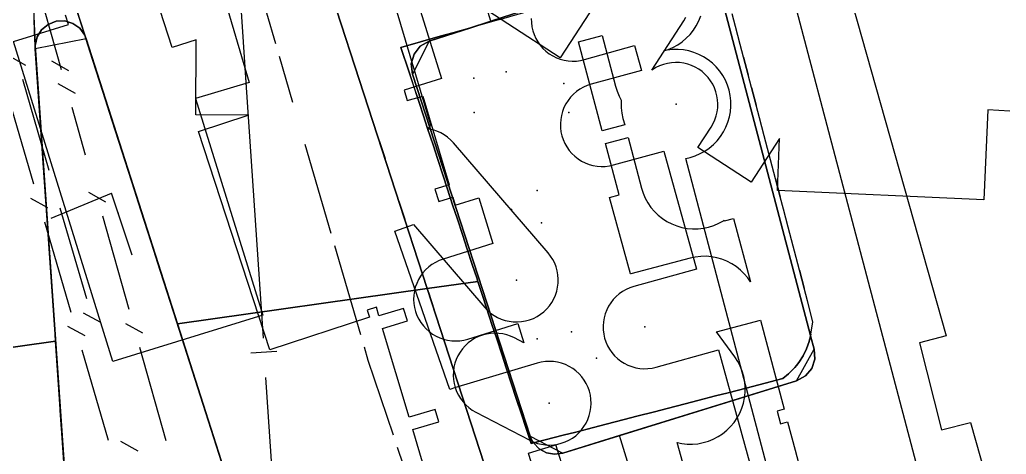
# Model space of a CAD drawing. Header units: metres. Extents: x 17314 to 17509, y 13897 to 14299.
# Drawn here: x 17381.72 to 17419.44, y 14251.09 to 14267.71 of the extents above; entities that cross this region are included whole.
import ezdxf

# ---------------------------------------------------------------- set-up
doc = ezdxf.new("R2010")
doc.units = ezdxf.units.M
for name, color, linetype in [('BOUNDARY', 7, 'Continuous'), ('BUSH', 7, 'Continuous'), ('CURB', 7, 'Continuous'), ('ELECTR_CABLE', 7, 'Continuous'), ('ELECTR_CABLE_COMM', 7, 'Continuous'), ('GAS', 7, 'Continuous'), ('GRASS', 7, 'Continuous'), ('GROUND', 7, 'Continuous'), ('HEAT', 7, 'Continuous'), ('LAMP', 7, 'Continuous'), ('OVERHEAD_POWER_LINE', 7, 'Continuous'), ('ROAD', 7, 'Continuous'), ('SEWER', 7, 'Continuous'), ('SIDEWALK_PATH', 7, 'Continuous'), ('TREE', 7, 'Continuous'), ('WATER_PIPELINE', 7, 'Continuous')]:
    doc.layers.add(name, color=color, linetype=linetype)

msp = doc.modelspace()

# ---------------------------------------------------------------- linework, layer by layer
at = {"layer": 'BOUNDARY'}
msp.add_lwpolyline([(17354.819, 14225.812), (17354.744, 14227.602), (17356.184, 14227.664), (17356.112, 14230.775), (17352.437, 14230.617), (17351.417, 14254.305), (17335.629, 14253.746), (17333.927, 14265.148), (17369.437, 14275.633), (17399.273, 14276.208), (17410.364, 14279.62), (17411.779, 14274.606), (17410.106, 14274.181), (17410.915, 14271.007), (17412.669, 14271.453), (17417.139, 14255.614), (17416.118, 14255.354), (17416.961, 14252.029), (17418.071, 14252.311), (17421.545, 14240.003)], dxfattribs=at)
at = {"layer": 'BUSH'}
for p in [(17400.323, 14265.72), (17399.084, 14265.477), (17402.525, 14265.274), (17399.091, 14264.154), (17402.714, 14264.165), (17401.502, 14261.177), (17400.527, 14260.447), (17401.672, 14259.936), (17402.817, 14255.769), (17401.502, 14255.501), (17403.767, 14254.771)]:
    msp.add_point(p, dxfattribs=at)
at = {"layer": 'CURB'}
for points in [[(17391.243, 14276.053), (17419.249, 14189.909), (17426.518, 14185.972), (17440.803, 14189.825), (17442.918, 14193.503), (17439.867, 14204.813), (17442.189, 14205.439), (17445.992, 14208.546), (17447.13, 14210.82)], [(17398.275, 14267.209), (17398.952, 14267.401)], [(17384.412, 14266.47), (17384.629, 14265.794)], [(17396.297, 14266.648), (17396.636, 14266.744)], [(17396.407, 14266.314), (17396.297, 14266.648)], [(17409.391, 14266.28), (17409.57, 14265.599)], [(17409.697, 14265.116), (17409.876, 14264.435)], [(17382.49, 14264.132), (17382.441, 14264.841)], [(17385.151, 14264.166), (17385.367, 14263.49)], [(17395.463, 14263.087), (17395.686, 14262.404)], [(17410.614, 14261.622), (17410.792, 14260.941)], [(17396.217, 14260.769), (17396.44, 14260.086)], [(17398.66, 14259.451), (17398.441, 14260.119)], [(17386.628, 14259.557), (17386.845, 14258.88)], [(17399.412, 14257.163), (17399.192, 14257.832)], [(17411.53, 14258.129), (17411.709, 14257.448)], [(17387.367, 14257.252), (17387.583, 14256.576)], [(17397.349, 14257.293), (17397.571, 14256.61)], [(17400.538, 14253.731), (17400.319, 14254.4)], [(17409.489, 14253.621), (17408.807, 14253.445)], [(17407.157, 14253.019), (17406.476, 14252.843)], [(17383.318, 14252.06), (17383.269, 14252.769)], [(17405.992, 14252.718), (17405.31, 14252.543)], [(17402.494, 14251.816), (17401.813, 14251.64)], [(17403.66, 14252.117), (17402.978, 14251.941)], [(17401.329, 14251.515), (17401.271, 14251.5)]]:
    msp.add_lwpolyline(points, dxfattribs=at)
for points in [[(17402.482, 14251.138), (17411.424, 14253.902), (17412.095, 14255.112), (17408.348, 14269.343), (17407.072, 14270.039), (17397.377, 14266.887), (17396.735, 14265.627), (17401.236, 14251.784)], [(17407.226, 14195.927), (17392.135, 14242.545), (17391.476, 14244.433), (17384.263, 14266.975), (17382.313, 14266.598), (17387.688, 14189.032), (17391.845, 14186.475), (17405.536, 14192.238)]]:
    msp.add_lwpolyline(points, close=True, dxfattribs=at)
at = {"layer": 'ELECTR_CABLE'}
for points in [[(17390.465, 14270.328), (17391.495, 14266.8)], [(17391.635, 14266.32), (17392.15, 14264.557)], [(17392.621, 14262.943), (17393.612, 14259.549)], [(17393.752, 14259.069), (17394.743, 14255.675)], [(17407.523, 14249.161), (17406.86, 14251.538), (17407.031, 14251.502), (17407.236, 14251.48), (17407.442, 14251.478), (17407.647, 14251.496), (17407.85, 14251.535), (17408.048, 14251.593), (17408.239, 14251.67), (17408.421, 14251.765), (17408.594, 14251.878), (17408.754, 14252.007), (17408.901, 14252.152), (17409.034, 14252.31), (17409.15, 14252.48), (17409.248, 14252.661), (17409.329, 14252.851), (17409.391, 14253.047), (17409.433, 14253.249), (17409.455, 14253.454), (17409.457, 14253.66), (17409.438, 14253.865), (17409.4, 14254.068), (17409.342, 14254.266), (17409.265, 14254.457), (17409.17, 14254.639), (17409.057, 14254.812), (17408.358, 14255.772), (17410.048, 14256.221), (17410.952, 14252.815), (17410.677, 14252.742), (17410.811, 14252.26), (17411.081, 14252.332), (17411.369, 14251.246), (17411.613, 14250.327)], [(17394.883, 14255.196), (17395.03, 14254.691)], [(17395.03, 14254.691), (17395.995, 14251.84)], [(17396.155, 14251.366), (17397.288, 14248.017)]]:
    msp.add_lwpolyline(points, dxfattribs=at)
for points in [[(17403.987, 14263.456), (17403.082, 14266.862), (17403.983, 14267.101), (17404.496, 14265.168), (17404.559, 14264.972), (17404.64, 14264.782), (17404.721, 14264.637), (17404.713, 14264.547), (17404.716, 14264.341), (17404.739, 14264.136), (17404.782, 14263.934), (17404.849, 14263.684)], [(17404.977, 14263.201), (17405.491, 14261.268), (17405.554, 14261.072), (17405.636, 14260.882), (17405.735, 14260.702), (17405.852, 14260.532), (17405.985, 14260.375), (17406.133, 14260.231), (17406.294, 14260.103), (17406.467, 14259.991), (17406.65, 14259.897), (17406.842, 14259.82), (17407.04, 14259.763), (17407.243, 14259.726), (17407.448, 14259.709), (17407.654, 14259.712), (17407.859, 14259.735), (17408.06, 14259.778), (17408.257, 14259.841), (17408.446, 14259.922), (17408.626, 14260.022), (17408.657, 14260.044), (17408.665, 14260.017), (17409.014, 14260.11), (17409.657, 14257.69), (17409.556, 14257.836), (17409.423, 14257.993), (17409.276, 14258.137), (17409.114, 14258.265), (17408.942, 14258.377), (17408.758, 14258.472), (17408.567, 14258.548), (17408.369, 14258.605), (17408.166, 14258.643), (17407.961, 14258.66), (17407.755, 14258.657), (17407.55, 14258.634), (17407.348, 14258.591), (17405.085, 14257.99), (17405.075, 14257.987), (17404.27, 14260.914), (17404.635, 14261.014), (17404.115, 14262.972)]]:
    msp.add_lwpolyline(points, close=True, dxfattribs=at)
at = {"layer": 'ELECTR_CABLE_COMM'}
for points in [[(17383.316, 14265.796), (17382.287, 14269.449)], [(17381.957, 14265.963), (17381.3, 14266.324)], [(17383.603, 14265.753), (17382.95, 14266.119)], [(17382.849, 14261.946), (17381.838, 14265.423)], [(17383.846, 14264.891), (17383.192, 14265.257)], [(17381.239, 14264.884), (17382.245, 14261.426)], [(17384.237, 14262.526), (17383.723, 14264.352)], [(17382.126, 14260.886), (17382.783, 14260.525)], [(17385.017, 14260.734), (17384.363, 14261.101)], [(17384.28, 14257.029), (17383.268, 14260.506)], [(17385.9, 14256.621), (17384.893, 14260.196)], [(17382.665, 14259.985), (17383.671, 14256.527)], [(17384.818, 14256.129), (17384.161, 14256.49)], [(17383.552, 14255.987), (17384.209, 14255.626)], [(17386.43, 14255.716), (17385.776, 14256.083)], [(17387.313, 14251.603), (17386.307, 14255.178)], [(17384.09, 14255.086), (17385.097, 14251.628)], [(17386.248, 14251.212), (17385.591, 14251.573)]]:
    msp.add_lwpolyline(points, dxfattribs=at)
at = {"layer": 'GAS'}
for points in [[(17397.755, 14248.64), (17396.747, 14252.033), (17397.749, 14252.331), (17397.6, 14252.808), (17396.604, 14252.512), (17395.596, 14255.905), (17396.546, 14256.188), (17396.397, 14256.665), (17395.454, 14256.385), (17395.355, 14256.715), (17395.001, 14256.601), (17395.089, 14256.334), (17391.287, 14255.09), (17388.554, 14263.435), (17390.455, 14264.057), (17388.455, 14264.068), (17388.47, 14266.942), (17387.542, 14266.643), (17385.116, 14274.162)], [(17404.433, 14269.411), (17402.377, 14266.256), (17396.375, 14270.169)], [(17396.719, 14269.064), (17397.845, 14265.456), (17396.413, 14265.009), (17396.537, 14264.613), (17397.129, 14264.79), (17398.137, 14261.396), (17397.591, 14261.234), (17397.74, 14260.757), (17398.28, 14260.917), (17398.37, 14260.613), (17399.269, 14260.893), (17399.813, 14259.148), (17397.904, 14258.552), (17397.756, 14258.498), (17397.615, 14258.43), (17397.481, 14258.348), (17397.355, 14258.254), (17397.24, 14258.148), (17397.135, 14258.03), (17397.043, 14257.904), (17396.963, 14257.768), (17396.897, 14257.626), (17396.845, 14257.478), (17396.808, 14257.325), (17396.786, 14257.17), (17396.78, 14257.013), (17396.789, 14256.856), (17396.813, 14256.701), (17396.852, 14256.549), (17396.906, 14256.401), (17396.975, 14256.26), (17397.056, 14256.126), (17397.151, 14256), (17397.257, 14255.885), (17397.374, 14255.78), (17397.501, 14255.688), (17397.636, 14255.608), (17397.779, 14255.542), (17397.927, 14255.49), (17398.08, 14255.453), (17398.235, 14255.432), (17398.392, 14255.425), (17398.549, 14255.434), (17398.704, 14255.458), (17398.856, 14255.498), (17400.766, 14256.093), (17400.997, 14255.351), (17400.633, 14255.541), (17400.49, 14255.606), (17400.342, 14255.658), (17400.189, 14255.694), (17400.033, 14255.715), (17399.877, 14255.721), (17399.72, 14255.712), (17399.565, 14255.687), (17399.413, 14255.647), (17399.266, 14255.593), (17399.124, 14255.524), (17398.991, 14255.442), (17398.866, 14255.347), (17398.75, 14255.24), (17398.646, 14255.122), (17398.554, 14254.995), (17398.475, 14254.86), (17398.41, 14254.717), (17398.358, 14254.569), (17398.322, 14254.416), (17398.301, 14254.26), (17398.295, 14254.103), (17398.304, 14253.947), (17398.329, 14253.792), (17398.369, 14253.64), (17398.423, 14253.493), (17398.492, 14253.351), (17398.574, 14253.218), (17398.669, 14253.093), (17398.776, 14252.977), (17398.893, 14252.873), (17399.021, 14252.781), (17399.156, 14252.702), (17401.229, 14251.624), (17401.371, 14251.559), (17401.52, 14251.507), (17401.672, 14251.471), (17401.828, 14251.45), (17401.985, 14251.444), (17402.142, 14251.453), (17402.21, 14251.464), (17402.943, 14249.113)], [(17419.572, 14264.211), (17418.738, 14264.258), (17418.587, 14260.823), (17410.687, 14261.171), (17410.775, 14263.17), (17409.683, 14261.494), (17407.645, 14262.822), (17408.152, 14263.6), (17408.231, 14263.735), (17408.297, 14263.878), (17408.348, 14264.026), (17408.385, 14264.179), (17408.406, 14264.335), (17408.412, 14264.492), (17408.402, 14264.648), (17408.377, 14264.803), (17408.338, 14264.955), (17408.283, 14265.103), (17408.214, 14265.244), (17408.132, 14265.377), (17408.037, 14265.503), (17407.93, 14265.618), (17407.813, 14265.722), (17407.686, 14265.814), (17407.55, 14265.893), (17407.407, 14265.959), (17407.259, 14266.01), (17407.106, 14266.046), (17406.951, 14266.067), (17406.794, 14266.073), (17406.637, 14266.064), (17406.482, 14266.039), (17406.33, 14265.999), (17406.183, 14265.945), (17406.042, 14265.876), (17405.908, 14265.794), (17405.883, 14265.775), (17407.114, 14267.664), (17407.193, 14267.799)]]:
    msp.add_lwpolyline(points, dxfattribs=at)
at = {"layer": 'GRASS'}
for points in [[(17407.541, 14269.838), (17407.903, 14269.941), (17407.707, 14270.033), (17407.498, 14270.081), (17407.284, 14270.083), (17407.072, 14270.039), (17399.738, 14267.655), (17400.111, 14267.73), (17400.592, 14267.867), (17401.269, 14268.059), (17401.75, 14268.195), (17402.427, 14268.387), (17402.908, 14268.524), (17403.585, 14268.716), (17404.066, 14268.852), (17404.743, 14269.045), (17405.224, 14269.181), (17405.902, 14269.373), (17406.383, 14269.51), (17406.499, 14269.543), (17407.06, 14269.702)], [(17411.424, 14253.902), (17411.764, 14254.085), (17412.003, 14254.372), (17412.12, 14254.727), (17412.095, 14255.112), (17411.959, 14255.632), (17411.938, 14255.539), (17411.918, 14255.467), (17411.899, 14255.397), (17411.852, 14255.257), (17411.797, 14255.12), (17411.673, 14254.851), (17411.507, 14254.606), (17411.417, 14254.488), (17411.358, 14254.413), (17411.322, 14254.375), (17411.22, 14254.268), (17411.113, 14254.166), (17410.9, 14253.986), (17409.973, 14253.746), (17409.489, 14253.621), (17408.807, 14253.445), (17408.323, 14253.32), (17407.641, 14253.144), (17407.157, 14253.019), (17406.476, 14252.843), (17405.992, 14252.718), (17405.31, 14252.543), (17404.826, 14252.418), (17404.144, 14252.242), (17403.66, 14252.117), (17402.978, 14251.941), (17402.494, 14251.816), (17401.813, 14251.64), (17401.365, 14251.524), (17401.585, 14251.294), (17401.86, 14251.148), (17402.167, 14251.093), (17402.482, 14251.138), (17404.649, 14251.808)]]:
    msp.add_lwpolyline(points, close=True, dxfattribs=at)
for points in [[(17400.111, 14267.73), (17399.433, 14267.538), (17399.001, 14267.415), (17397.377, 14266.887), (17397.031, 14266.692), (17396.795, 14266.39), (17396.69, 14266.022), (17396.735, 14265.627), (17401.236, 14251.784), (17401.261, 14251.715), (17401.291, 14251.649), (17401.325, 14251.585), (17401.365, 14251.524), (17401.813, 14251.64), (17402.494, 14251.816), (17402.978, 14251.941), (17403.66, 14252.117), (17404.144, 14252.242), (17404.826, 14252.418), (17405.31, 14252.543), (17405.992, 14252.718), (17406.476, 14252.843), (17407.157, 14253.019), (17407.641, 14253.144), (17408.323, 14253.32), (17408.807, 14253.445), (17409.489, 14253.621), (17409.973, 14253.746), (17410.9, 14253.986), (17411.113, 14254.166), (17411.22, 14254.268), (17411.322, 14254.375), (17411.358, 14254.413), (17411.417, 14254.488), (17411.507, 14254.606), (17411.673, 14254.851), (17411.797, 14255.12), (17411.852, 14255.257), (17411.899, 14255.397), (17411.918, 14255.467), (17411.938, 14255.539), (17411.959, 14255.632), (17408.348, 14269.343)], [(17389.43, 14250.814), (17389.213, 14251.49), (17389.061, 14251.967), (17388.844, 14252.643), (17388.691, 14253.119), (17388.475, 14253.795), (17388.322, 14254.271), (17388.105, 14254.947), (17387.953, 14255.423), (17387.736, 14256.1), (17387.583, 14256.576), (17387.367, 14257.252), (17387.214, 14257.728), (17386.997, 14258.404), (17386.845, 14258.88), (17386.628, 14259.557), (17386.475, 14260.033), (17386.259, 14260.709), (17386.106, 14261.185), (17385.889, 14261.861), (17385.737, 14262.337), (17385.52, 14263.013), (17385.367, 14263.49), (17385.151, 14264.166), (17384.998, 14264.642), (17384.781, 14265.318), (17384.629, 14265.794), (17384.412, 14266.47), (17384.259, 14266.946), (17384.205, 14267.115), (17384.011, 14267.382), (17383.748, 14267.567), (17383.439, 14267.659), (17383.109, 14267.647), (17382.801, 14267.528), (17382.555, 14267.321), (17382.386, 14267.047), (17382.313, 14266.725), (17382.324, 14266.547), (17385.536, 14220.129)]]:
    msp.add_lwpolyline(points, dxfattribs=at)
at = {"layer": 'GROUND'}
for points in [[(17408.348, 14269.343), (17411.959, 14255.632), (17411.97, 14255.684), (17411.96, 14255.625), (17412.095, 14255.112), (17412.12, 14254.727), (17412.003, 14254.372), (17411.764, 14254.085), (17411.424, 14253.902), (17404.649, 14251.808), (17402.482, 14251.138), (17402.167, 14251.093), (17401.86, 14251.148), (17401.585, 14251.294), (17401.365, 14251.524), (17401.329, 14251.515), (17401.325, 14251.585), (17401.291, 14251.649), (17401.261, 14251.715), (17401.236, 14251.784), (17396.735, 14265.627), (17396.69, 14266.022), (17396.795, 14266.39), (17397.031, 14266.692), (17397.377, 14266.887), (17399.001, 14267.415), (17399.738, 14267.655), (17407.072, 14270.039)], [(17383.723, 14246.156), (17383.085, 14255.414), (17383.088, 14255.414), (17383.07, 14255.682), (17382.313, 14266.598), (17382.311, 14266.662), (17382.313, 14266.725), (17382.386, 14267.047), (17382.555, 14267.321), (17382.801, 14267.528), (17383.109, 14267.647), (17383.439, 14267.659), (17383.748, 14267.567), (17384.011, 14267.382), (17384.205, 14267.115), (17384.237, 14267.046), (17384.263, 14266.975), (17387.751, 14256.074), (17391.476, 14244.433)]]:
    msp.add_lwpolyline(points, dxfattribs=at)
at = {"layer": 'HEAT'}
for points in [[(17423.322, 14277.03), (17411.231, 14274.248), (17410.334, 14278.146), (17411.052, 14278.311), (17408.332, 14279.78), (17416.091, 14250.345), (17422.204, 14250.115)], [(17410.752, 14248.861), (17407.183, 14262.4), (17407.347, 14262.443), (17407.544, 14262.505), (17407.733, 14262.586), (17407.914, 14262.686), (17408.083, 14262.802), (17408.241, 14262.935), (17408.385, 14263.082), (17408.514, 14263.243), (17408.626, 14263.416), (17408.721, 14263.599), (17408.798, 14263.79), (17408.855, 14263.988), (17408.893, 14264.191), (17408.91, 14264.396), (17408.908, 14264.602), (17408.885, 14264.807), (17408.842, 14265.009), (17408.78, 14265.205), (17408.699, 14265.395), (17408.6, 14265.575), (17408.483, 14265.745), (17408.35, 14265.903), (17408.203, 14266.047), (17408.042, 14266.176), (17407.869, 14266.288), (17407.686, 14266.383), (17407.495, 14266.459), (17407.297, 14266.517), (17407.094, 14266.554), (17406.889, 14266.572), (17406.683, 14266.57), (17406.478, 14266.547), (17406.349, 14266.519), (17406.506, 14266.569), (17406.695, 14266.65), (17406.876, 14266.75), (17407.045, 14266.866), (17407.203, 14266.999), (17407.347, 14267.146), (17407.476, 14267.307), (17407.588, 14267.48), (17407.683, 14267.663), (17407.76, 14267.854)]]:
    msp.add_lwpolyline(points, dxfattribs=at)
at = {"layer": 'LAMP'}
msp.add_point((17385.482, 14260.316), dxfattribs=at)
at = {"layer": 'OVERHEAD_POWER_LINE'}
for points in [[(17382.922, 14260.117), (17385.231, 14261.076)], [(17386.016, 14258.703), (17385.231, 14261.076)]]:
    msp.add_lwpolyline(points, dxfattribs=at)
at = {"layer": 'ROAD'}
for points in [[(17383.89, 14268.099), (17384.042, 14267.623), (17384.205, 14267.115), (17384.237, 14267.046), (17384.263, 14266.975), (17387.751, 14256.074), (17397.299, 14257.426), (17391.243, 14276.053)], [(17371.004, 14253.704), (17383.088, 14255.414), (17383.07, 14255.682), (17382.313, 14266.598), (17382.311, 14266.662), (17382.313, 14266.725), (17382.289, 14267.256), (17382.267, 14267.755)], [(17427.039, 14179.381), (17425.172, 14185.768), (17423.233, 14186.016), (17421.517, 14186.847), (17420.147, 14188.174), (17419.249, 14189.909), (17397.299, 14257.426), (17387.751, 14256.074), (17391.476, 14244.433), (17391.142, 14244.227), (17390.92, 14243.921), (17390.826, 14243.554), (17390.881, 14243.166), (17391.08, 14242.829), (17391.381, 14242.6), (17391.746, 14242.499), (17392.135, 14242.545), (17407.226, 14195.927), (17407.366, 14194.81), (17407.099, 14193.753), (17406.473, 14192.861), (17405.536, 14192.238), (17397.417, 14188.82), (17399.951, 14175.782)], [(17383.723, 14246.156), (17383.085, 14255.414), (17371.004, 14253.704)]]:
    msp.add_lwpolyline(points, dxfattribs=at)
msp.add_lwpolyline([(17382.75, 14271.655), (17382.361, 14271.592), (17382.283, 14270.786), (17382.239, 14269.745), (17382.239, 14268.403), (17382.313, 14266.725), (17382.386, 14267.047), (17382.555, 14267.321), (17382.801, 14267.528), (17383.109, 14267.647), (17383.439, 14267.659), (17383.748, 14267.567), (17384.011, 14267.382), (17384.205, 14267.115)], close=True, dxfattribs=at)
at = {"layer": 'SEWER'}
for points in [[(17402.297, 14247.388), (17401.177, 14251.138), (17402.425, 14251.51), (17402.573, 14251.563), (17402.715, 14251.629), (17402.85, 14251.709), (17402.977, 14251.802), (17403.093, 14251.907), (17403.199, 14252.023), (17403.293, 14252.149), (17403.375, 14252.283), (17403.442, 14252.425), (17403.496, 14252.573), (17403.535, 14252.725), (17403.558, 14252.88), (17403.567, 14253.037), (17403.56, 14253.194), (17403.537, 14253.349), (17403.5, 14253.501), (17403.448, 14253.65), (17403.381, 14253.792), (17403.301, 14253.927), (17403.208, 14254.053), (17403.103, 14254.17), (17402.987, 14254.276), (17402.861, 14254.37), (17402.727, 14254.451), (17402.585, 14254.519), (17402.438, 14254.573), (17402.286, 14254.611), (17402.13, 14254.635), (17401.974, 14254.644), (17401.817, 14254.636), (17401.661, 14254.614), (17401.509, 14254.577), (17398.345, 14253.631), (17398.197, 14253.579), (17398.162, 14253.563), (17396.063, 14259.626), (17396.773, 14259.871), (17399.497, 14256.708), (17399.606, 14256.594), (17399.724, 14256.491), (17399.853, 14256.401), (17399.989, 14256.323), (17400.133, 14256.259), (17400.282, 14256.21), (17400.435, 14256.175), (17400.591, 14256.156), (17400.748, 14256.152), (17400.904, 14256.163), (17401.059, 14256.19), (17401.21, 14256.232), (17401.357, 14256.288), (17401.497, 14256.359), (17401.63, 14256.443), (17401.754, 14256.539), (17401.868, 14256.647), (17401.97, 14256.766), (17402.061, 14256.894), (17402.138, 14257.031), (17402.202, 14257.174), (17402.251, 14257.323), (17402.286, 14257.477), (17402.305, 14257.632), (17402.309, 14257.789), (17402.298, 14257.946), (17402.271, 14258.101), (17402.23, 14258.252), (17402.173, 14258.399), (17402.103, 14258.539), (17402.019, 14258.672), (17401.922, 14258.795), (17398.307, 14262.994), (17398.199, 14263.108), (17398.08, 14263.211), (17397.952, 14263.301), (17397.816, 14263.379), (17397.672, 14263.442), (17397.523, 14263.492), (17397.37, 14263.526), (17397.33, 14263.531), (17397.435, 14263.674), (17394.929, 14272.114)], [(17388.625, 14271.626), (17390.488, 14265.304), (17388.441, 14264.701), (17391.009, 14256.408), (17385.278, 14254.633), (17381.485, 14266.879), (17383.578, 14267.528), (17383.473, 14267.882)], [(17401.279, 14267.752), (17401.283, 14267.595), (17401.303, 14267.44), (17401.338, 14267.286), (17401.388, 14267.138), (17401.453, 14266.994), (17401.531, 14266.858), (17401.622, 14266.73), (17401.725, 14266.612), (17401.839, 14266.504), (17401.964, 14266.408), (17402.097, 14266.325), (17402.237, 14266.255), (17402.384, 14266.199), (17402.535, 14266.158), (17402.69, 14266.132), (17402.847, 14266.121), (17403.004, 14266.126), (17403.16, 14266.146), (17403.313, 14266.181), (17405.231, 14266.722), (17405.493, 14265.77), (17403.565, 14265.238), (17403.416, 14265.189), (17403.272, 14265.125), (17403.136, 14265.048), (17403.007, 14264.958), (17402.888, 14264.855), (17402.78, 14264.742), (17402.683, 14264.618), (17402.599, 14264.486), (17402.528, 14264.345), (17402.472, 14264.199), (17402.43, 14264.048), (17402.403, 14263.893), (17402.391, 14263.736), (17402.395, 14263.579), (17402.414, 14263.424), (17402.448, 14263.27), (17402.497, 14263.121), (17402.561, 14262.978), (17402.638, 14262.841), (17402.728, 14262.712), (17402.831, 14262.593), (17402.944, 14262.485), (17403.068, 14262.388), (17403.201, 14262.304), (17403.341, 14262.233), (17403.487, 14262.177), (17403.638, 14262.135), (17403.793, 14262.108), (17403.95, 14262.096), (17404.107, 14262.1), (17404.263, 14262.119), (17404.416, 14262.153), (17406.344, 14262.685), (17407.591, 14258.163), (17405.199, 14257.503), (17405.049, 14257.454), (17404.906, 14257.39), (17404.769, 14257.313), (17404.641, 14257.223), (17404.522, 14257.12), (17404.413, 14257.007), (17404.317, 14256.883), (17404.232, 14256.75), (17404.162, 14256.61), (17404.105, 14256.464), (17404.063, 14256.313), (17404.036, 14256.158), (17404.024, 14256.001), (17404.028, 14255.844), (17404.047, 14255.688), (17404.081, 14255.535), (17404.131, 14255.386), (17404.194, 14255.242), (17404.271, 14255.106), (17404.362, 14254.977), (17404.464, 14254.858), (17404.578, 14254.75), (17404.701, 14254.653), (17404.834, 14254.569), (17404.974, 14254.498), (17405.121, 14254.442), (17405.272, 14254.4), (17405.427, 14254.373), (17405.583, 14254.361), (17405.74, 14254.365), (17405.896, 14254.384), (17406.049, 14254.418), (17408.441, 14255.078), (17410.186, 14248.751)]]:
    msp.add_lwpolyline(points, dxfattribs=at)
at = {"layer": 'SIDEWALK_PATH'}
for points in [[(17391.243, 14276.053), (17397.299, 14257.426), (17399.235, 14257.7), (17399.192, 14257.832), (17399.036, 14258.307), (17398.816, 14258.975), (17398.66, 14259.451), (17398.441, 14260.119), (17398.285, 14260.594), (17398.065, 14261.263), (17397.909, 14261.738), (17397.69, 14262.407), (17397.534, 14262.882), (17397.314, 14263.551), (17397.158, 14264.026), (17396.987, 14264.546), (17396.939, 14264.695), (17396.783, 14265.17), (17396.608, 14265.701), (17396.297, 14266.648), (17397.794, 14267.073), (17398.275, 14267.209), (17398.952, 14267.401), (17399.001, 14267.415), (17399.738, 14267.655), (17398.85, 14270.521)], [(17412.669, 14271.453), (17417.139, 14255.614), (17416.118, 14255.354), (17416.961, 14252.029), (17418.071, 14252.311), (17421.545, 14240.003)], [(17407.072, 14270.039), (17399.738, 14267.655), (17398.85, 14270.521)], [(17408.348, 14269.343), (17411.959, 14255.632), (17411.97, 14255.684), (17412.047, 14256.157), (17411.836, 14256.964), (17411.709, 14257.448), (17411.53, 14258.129), (17411.403, 14258.612), (17411.225, 14259.293), (17411.098, 14259.777), (17410.919, 14260.458), (17410.792, 14260.941), (17410.614, 14261.622), (17410.487, 14262.106), (17410.308, 14262.787), (17410.181, 14263.27), (17410.003, 14263.951), (17409.876, 14264.435), (17409.697, 14265.116), (17409.57, 14265.599), (17409.391, 14266.28), (17409.265, 14266.764), (17409.086, 14267.445), (17408.959, 14267.929)], [(17405.482, 14249.122), (17404.649, 14251.808), (17411.424, 14253.902), (17411.764, 14254.085), (17412.003, 14254.372), (17412.12, 14254.727), (17412.095, 14255.112), (17411.96, 14255.625), (17412.047, 14256.157), (17411.836, 14256.964), (17411.709, 14257.448), (17411.53, 14258.129), (17411.403, 14258.612), (17411.225, 14259.293), (17411.098, 14259.777), (17410.919, 14260.458), (17410.792, 14260.941), (17410.614, 14261.622), (17410.487, 14262.106), (17410.308, 14262.787), (17410.181, 14263.27), (17410.003, 14263.951), (17409.876, 14264.435), (17409.697, 14265.116), (17409.57, 14265.599), (17409.391, 14266.28), (17409.265, 14266.764), (17409.086, 14267.445), (17408.959, 14267.929)], [(17405.482, 14249.122), (17404.649, 14251.808), (17402.482, 14251.138), (17402.167, 14251.093), (17401.86, 14251.148), (17401.585, 14251.294), (17401.365, 14251.524), (17401.271, 14251.5), (17401.07, 14252.112), (17400.914, 14252.587), (17400.694, 14253.256), (17400.538, 14253.731), (17400.319, 14254.4), (17400.163, 14254.875), (17399.943, 14255.544), (17399.787, 14256.019), (17399.568, 14256.688), (17399.412, 14257.163), (17399.235, 14257.7), (17397.299, 14257.426), (17419.249, 14189.909)]]:
    msp.add_lwpolyline(points, dxfattribs=at)
msp.add_lwpolyline([(17396.297, 14266.648), (17396.608, 14265.701), (17396.779, 14265.181), (17396.939, 14264.695), (17396.987, 14264.546), (17397.158, 14264.026), (17397.314, 14263.551), (17397.534, 14262.882), (17397.69, 14262.407), (17397.909, 14261.738), (17398.065, 14261.263), (17398.285, 14260.594), (17398.441, 14260.119), (17398.66, 14259.451), (17398.816, 14258.975), (17399.036, 14258.307), (17399.192, 14257.832), (17399.235, 14257.7), (17399.412, 14257.163), (17399.568, 14256.688), (17399.787, 14256.019), (17399.943, 14255.544), (17400.163, 14254.875), (17400.319, 14254.4), (17400.538, 14253.731), (17400.694, 14253.256), (17400.914, 14252.587), (17401.07, 14252.112), (17401.271, 14251.5), (17401.329, 14251.515), (17401.325, 14251.585), (17401.291, 14251.649), (17401.261, 14251.715), (17401.236, 14251.784), (17396.735, 14265.627), (17396.69, 14266.022), (17396.795, 14266.39), (17397.031, 14266.692), (17397.377, 14266.887), (17399.001, 14267.415), (17398.275, 14267.209), (17397.794, 14267.073)], close=True, dxfattribs=at)
at = {"layer": 'TREE'}
for p in [(17406.812, 14264.474), (17400.71, 14257.752), (17405.624, 14255.961), (17401.967, 14253.043)]:
    msp.add_point(p, dxfattribs=at)
at = {"layer": 'WATER_PIPELINE'}
for points in [[(17389.701, 14275.307), (17390.38, 14265.131)], [(17390.318, 14266.064), (17391.021, 14255.528)], [(17391.554, 14255.021), (17390.559, 14254.954)], [(17391.121, 14254.032), (17391.825, 14243.496)]]:
    msp.add_lwpolyline(points, dxfattribs=at)

doc.saveas('drawing.dxf')
